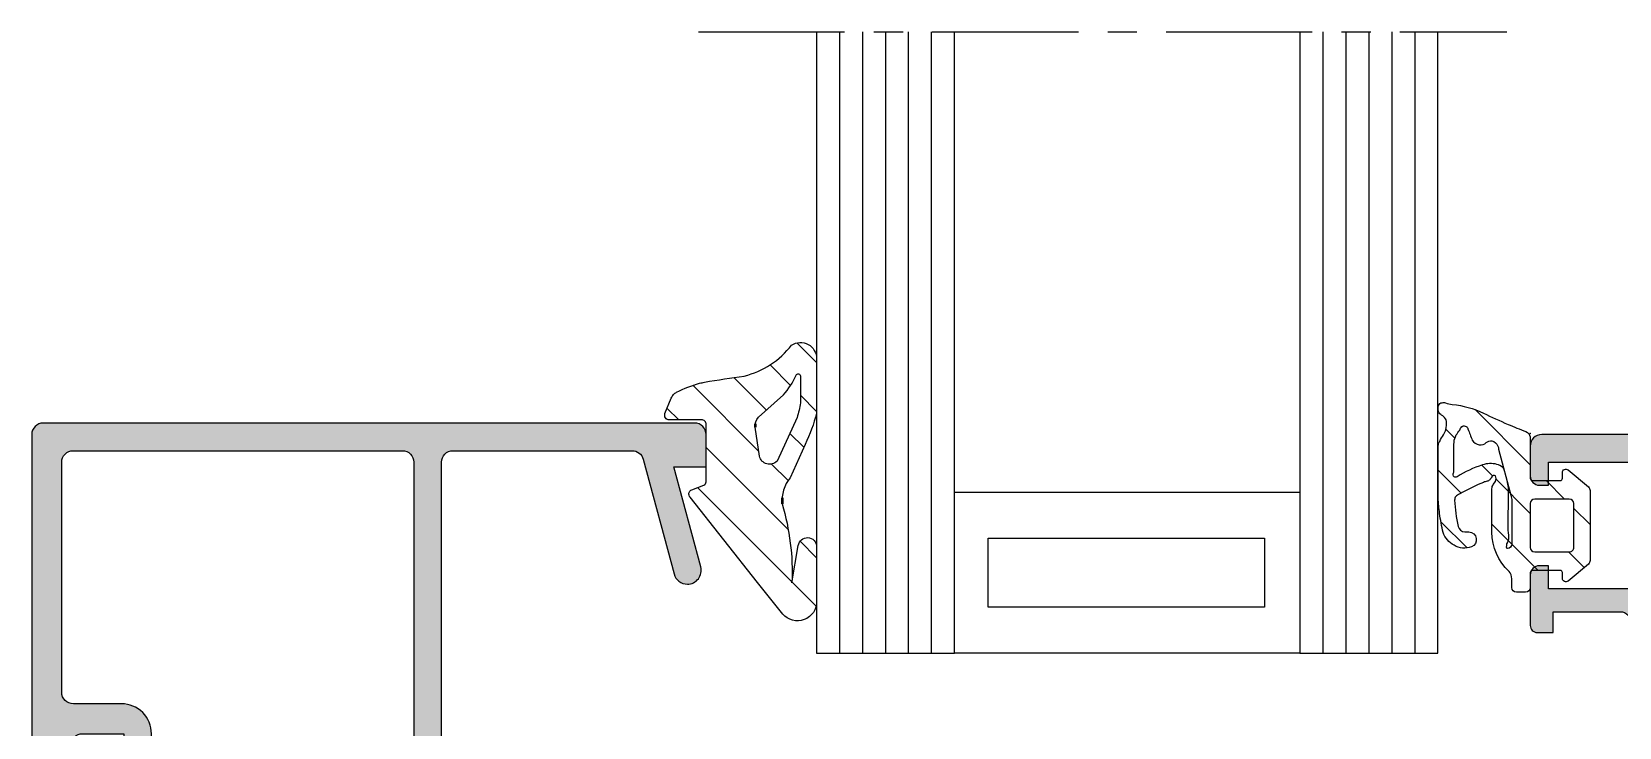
# Model space of a CAD drawing. Header units: millimetres. Extents: x -157 to 4988, y 4688 to 7765.
# Drawn here: x 1985.8 to 2054.8, y 5534.2 to 5564.4 of the extents above; entities that cross this region are included whole.
import ezdxf

# ---------------------------------------------------------------- set-up
doc = ezdxf.new("R2010")
doc.units = ezdxf.units.MM
doc.header["$LTSCALE"] = 0.2
doc.linetypes.add('CENTER', pattern=[50.800000000000004, 31.75, -6.35, 6.35, -6.35])
doc.layers.add('AM_VIS', color=7, linetype='Continuous', lineweight=50)
for name, color, linetype in [('REYNAERS', 7, 'Continuous'), ('RI-FILLING', 7, 'Continuous'), ('RI-GASKET', 7, 'Continuous'), ('RI-HATCH-I', 4, 'Continuous'), ('RI-HATCH-P', 7, 'Continuous'), ('RI-OTHERS', 7, 'CENTER'), ('RI-PROFILE', 7, 'Continuous')]:
    doc.layers.add(name, color=color, linetype=linetype)

# ---------------------------------------------------------------- blocks, each defined once
blk = doc.blocks.new('0809125v2')
at = {"layer": 'RI-HATCH-I'}
h = blk.add_hatch(dxfattribs=at)
h.set_pattern_fill('_USER', color=256, scale=1.5, angle=45, style=0, pattern_type=0)
h.set_pattern_definition([(45, (-188.570118990486, -265.9912318183971), (-1.060660171779821, 1.060660171779821), [])])
edge = h.paths.add_edge_path(flags=0)
edge.add_arc((-3.266808790344641, -1.514390363790483), 6.993056930356515, 13.12762911461085, 14.8832352250005)
edge.add_arc((-1.254332935883014, -0.9692369267245908), 4.908084508887632, 14.766967212655, 27.32736249534486)
edge.add_arc((2.663967475903718, 1.051930842461331), 0.4992187407762521, 27.69322661624807, 47.7216272417134)
edge.add_arc((2.662483325391094, 1.050298545000658), 0.5014248907579857, 47.7216272417722, 67.91622092790882)
edge.add_line((2.851000000005769, 1.514936451831488), (2.175000000005383, 1.787936451832536))
edge.add_arc((2.101143009103197, 1.602079170425384), 0.1999944603160469, 68.32784400976273, 96.1664970594739)
edge.add_arc((2.101205321873039, 1.600590288079218), 0.201481445245687, 96.13863407999324, 123.8417864577367)
edge.add_arc((2.098819113653661, 1.602228784108263), 0.1987945393241029, 123.5335516076557, 151.7943892228079)
edge.add_arc((2.099443878106484, 1.602019856185905), 0.1994438955410816, 151.8263251967671, 180.0239602102188)
edge.add_line((1.900000000004837, 1.601936451831023), (1.900000000004837, 1.140347742772462))
edge.add_line((1.900000000005292, 1.140347742772462), (1.902937866565225, 0.2007494766916693))
edge.add_ellipse((1.702936626431637, 0.2007527028749223), major_axis=(-0.2000012401589834, 0), ratio=1, start_angle=134.999597686171, end_angle=179.9990757723808, ccw=False)
edge.add_ellipse((1.70293464037988, 0.200750716824075), major_axis=(-0.2000012401589834, 0), ratio=1, start_angle=90.00092422827697, end_angle=135.000402314566, ccw=False)
edge.add_line((1.702937866564952, 0.0007494766909417194), (-0.7939584688417938, 0.0007494766909417194))
edge.add_ellipse((-0.793958468841339, 0.1507494766905779), major_axis=(0, 0.1500000000006174), ratio=1, start_angle=110.99402254853209, end_angle=179.9999999999132, ccw=False)
edge.add_line((-0.934001140129368, 0.09700889408708235), (-1.135618380251145, 0.6224035868257829))
edge.add_arc((-1.322341941968062, 0.5507494766883951), 0.1999999999998472, 20.99402254845538, 134.1806700118961)
edge.add_line((-1.461726581500244, 0.6941786308456699), (-5.164543037093409, -2.23319652425522))
edge.add_line((-5.164543037093409, -2.23319652425522), (-6.535396460794601, -3.325318002316237))
edge.add_arc((-5.999016009218195, -3.964903698249657), 0.83472980734774, 129.9844533104583, 271.5753617302869)
edge.add_line((-5.976067796917761, -4.799318002312759), (-3.603725124662816, -4.799318002312759))
edge.add_arc((-3.614762668240729, -4.399966688124152), 0.3995038166426877, 271.583176726607, 442.0338848151334)
edge.add_line((-3.559396460799491, -4.004318002312687), (-5.184189593621596, -3.727479480399381))
edge.add_arc((-4.731660991873269, 6.604335743792433), 10.34172074474139, 267.4920749722565, 286.7525235910142)
edge.add_ellipse((-1.621202047934986, -4.877265838505593), major_axis=(-1.584105772896125, 0), ratio=1, start_angle=230.5735359755552, end_angle=274.6919500438218, ccw=False)
edge.add_line((-0.6151564961917586, -3.653638669984105), (0.8384023556056661, -4.296343671825127))
edge.add_arc((3.980356491244237, 2.079099200702728), 7.107611948562512, 243.7649394590514, 255.4101071984711)
edge.add_line((2.189958660427436, -4.799318002312759), (4.565612852206613, -4.799318002312759))
edge.add_arc((4.565441028461208, -4.099372415295477), 0.6999456081075806, 270.0140650579369, 393.2773109394639)
edge.add_ellipse((7.451437930762239, -0.7468770168375727), major_axis=(0, 3.755720693927097), ratio=1, start_angle=104.0513710133489, end_angle=142.2208993995297, ccw=False)
edge.add_arc((-60.45784792669863, -10.5866928264582), 64.883123842243, 7.90902789901756, 9.456818615984918)
edge = h.paths.add_edge_path(flags=0)
edge.add_line((0.3247293850424455, -2.312465564014531), (1.591729385042271, -2.134465564014647))
edge.add_ellipse((1.659614739861553, -2.632056340183738), major_axis=(-0.5022001612174773, 0), ratio=1, start_angle=224.7201225362318, end_angle=277.7687909975172, ccw=False)
edge.add_line((2.016454267008356, -2.278686061590236), (2.985850353051973, -3.357111057848272))
edge.add_arc((5.172120362880577, -0.8760725336756536), 3.306860854996689, 228.613772336406, 246.3421014485282)
edge.add_ellipse((3.805032848432091, -3.996612969745513), major_axis=(0, 0.100000000000024), ratio=1, start_angle=180, end_angle=336.34210144873094, ccw=False)
edge.add_line((3.805032848432091, -4.096612969744058), (2.639232276286947, -4.096612969744058))
edge.add_ellipse((3.453900262083351, 0.9985102552895455), major_axis=(-5.159841529094246, 0), ratio=1, start_angle=73.68331852826799, end_angle=80.91577264250208, ccw=False)
edge.add_line((2.004262695929555, -3.95351110291773), (0.110729385042049, -3.081014738284978))
edge.add_ellipse((0.426497637256233, -2.754870987105789), major_axis=(-0.4539596188423319, 0), ratio=1, start_angle=-77.04538985495651, end_angle=45.92601561603118, ccw=False)
at = {"layer": 'AM_VIS', "color": 251}
for p, q in [((1.727500094673559, -2.134465564015102), (1.591729385040452, -2.134465564015102)), ((-1.491624600367032, -3.298468579576422), (-1.750779495523403, -3.298468579576422))]:
    blk.add_line(p, q, dxfattribs=at)
at = {"layer": 'RI-GASKET'}
for points in [[(1.90293786656477, 0.2007494766912146), (1.900000000004837, 1.140347742772008), (1.90000000000461, 1.601936451830625, -0.1236600000006206), (1.92363000000455, 1.69618645183067, -0.1239400000002338), (1.989000000005035, 1.767936451831588, -0.1214700000011062), (2.079660000005106, 1.800916451831597, -0.1220700000003591), (2.175000000005383, 1.787936451832081), (2.851000000005683, 1.514936451830806, -0.08834430147093786), (2.999808536600796, 1.421295341421001, -0.08761353451149438), (3.105999997136053, 1.283936448675092, -0.05486000000001399), (3.491639997135934, 0.2817764486766237, -0.007660426586810939), (3.543495495609761, 0.07387937523782284, -0.006753613713238881), (3.808094293668574, -1.658735050109271, 0.1681031249135108), (5.150612851243494, -3.715318002314177, -0.5964937297151146), (4.565612852206613, -4.799318002313214), (2.189958660428033, -4.799318002314521, -0.05085540381365652), (0.8384023556056661, -4.296343671825582), (-0.6151564961931797, -3.653638669984787, 0.1949165639264161), (-1.750779495523091, -3.29846857957682, -0.08423796875828747), (-5.184189593621596, -3.727479480399836), (-3.55939646079932, -4.004318002311493, -0.9199555633543457), (-3.603725124662816, -4.799318002313214), (-5.976067796917789, -4.799318002314351, -0.7106033068009612), (-6.535396460794601, -3.325318002316692), (-5.164543037093409, -2.233196524255675), (-1.461726581500642, 0.6941786308453857, -0.5383693731078114), (-1.135618380251145, 0.6224035868253281), (-0.9340011401298511, 0.09700889408657076, 0.3105368499088417), (-0.7939584688417938, 0.0007494766904869721), (1.702937866564952, 0.0007494766904869721, 0.1989099999994804), (1.844357866564962, 0.05932947669140276, 0.1989099999987892)], [(2.016454267008356, -2.27868606159069), (2.985850353051717, -3.357111057849465, 0.07750908741562224), (3.845160331549806, -3.905017199654708, -0.81225856306562), (3.805032848432091, -4.096612969745991), (2.639232276286947, -4.096612969744513, -0.03156801431569928), (2.004262695929327, -3.953511102920174), (0.110729385042049, -3.081014738285432, -0.5947685654911321), (0.3247293850423603, -2.312465564014701), (1.591729385042271, -2.134465564015102, -0.2356928851204286)]]:
    blk.add_lwpolyline(points, format="xyb", close=True, dxfattribs=at)
blk = doc.blocks.new('1808204v4')
at = {"layer": 'RI-HATCH-I'}
h = blk.add_hatch(dxfattribs=at)
h.set_pattern_fill('_USER', color=256, scale=1.5, angle=45, pattern_type=0)
h.set_pattern_definition([(45, (4.996003610813204e-12, -0.04019999999999602), (-1.060660171779821, 1.060660171779821), [])])
h.paths.add_polyline_path([(1.874762981217747, 4.601259907766957, -0.08770360990308076), (1.919514136204756, 4.451843158303297, 0.1777928905676116), (1.988143221758093, 4.333302010529347, 0.01442638042201629), (2.107932171087573, 4.247827603976541, -0.1172110210100754), (2.160905507468544, 4.196926216953486, -0.3912093885425917), (2.151230885063941, 4.092601090470445, -0.1494118815169966), (2.038304844289812, 4.064525555471354, -0.1339113374288862), (1.918302141128662, 4.088927996708932), (1.774610956228636, 4.182064772848448, 0.164070364662964), (1.597026317958115, 4.240497891774214), (-0.2953455103293363, 4.239035498281038, 0.207909086157451), (-1.993113886087398, 3.496777778442181, -0.1763269807098939), (-2.314507690932775, 3.379799999999947), (-2.699999999999978, 3.3798, 0.4142135623731373), (-2.900000000000007, 3.179799999999994), (-2.900000000000003, 2.779799999999999, 0.4142135623730906), (-2.700000000000005, 2.579800000000002), (-2.05, 2.5798, -0.4142135623730951), (-1.949999999999999, 2.479799999999998), (-1.950000000000002, 1.279799999999999, -0.4142135623730966), (-2.050000000000005, 1.179799999999998), (-2.300000000000017, 1.179799999999999, 0.637070260810467), (-2.414906666467074, 0.9333818585459941), (-1.674703837642666, 0.05124247806125481, 0.2216946626407233), (-1.521494949020279, -0.02019999999999378), (1.521494949039988, -0.0202, 0.2216946626442737), (1.674703837664434, 0.05124247806346993), (2.414906666469366, 0.9333818585492493, 0.6370702608058827), (2.300000000001666, 1.179800000000124), (2.050000000000044, 1.1798, -0.4142135623732395), (1.949999999999993, 1.279800000000002), (1.949999999999997, 2.479800000000002, -0.414213562373094), (2.049999999999998, 2.579800000000002), (3.849999999999995, 2.5798, 0.2519981872786319), (4.082005278564147, 2.762727416994828, -0.009783249046083175), (4.394534672634969, 3.54255589465344, -0.01249803260857248), (4.884439297988224, 4.613364068326468, 0.08713605474518905), (5.262260682306413, 5.962297786260733, -0.03988804357046771), (5.327343202934812, 6.25876513315339, 0.1555959147847429), (5.323800536363344, 6.455908297034338, 0.2552273985284344), (5.166694845443243, 6.579634591866575), (5.001026226780067, 6.58011525517024, 0.2201261171650704), (4.818018124495807, 6.461195593374637, -0.05928166526640501), (4.73487405436853, 6.341791707806442, -0.194696481048939), (4.523382200755997, 6.222159952227611, -0.1193769933403631), (4.163799819914897, 6.244239518143268, -0.05419194729620062), (3.944186746144205, 6.344063642584511, 0.02283161222459141), (3.656443707442398, 6.51114427086799, 0.08616059571627256), (3.524800643335552, 6.567295340866171, 0.0342472170022308), (3.239303647433663, 6.579799999999996), (1.197130467659995, 6.5798, 0.01675654051271756), (0.5189923754328118, 6.514810842902319, 0.02888323594493146), (-0.2987668519889928, 6.358925490174991, 0.192219278107272), (-0.8620204652117627, 5.883828006699585, 0.222140865037064), (-0.9317635084588067, 5.129661481764397, 0.8054214826059655), (-0.276651799488433, 5.23856489480402), (-0.276651799488433, 5.404363170232004, -0.3628746502680917), (-0.03871900240032833, 5.702922735422217, -0.04939234177134944), (1.086532914798588, 5.861753393537367, -0.09851546723587201), (1.190310751293983, 5.848794855007094, -0.1962474932998147), (1.317318148916933, 5.741955912425772, -0.002494845170465499), (1.427647972699689, 5.530003269319994, -0.03556649852865565)])
h.paths.add_polyline_path([(2.124211231036672, 5.749276055580197, -0.09772804733728838), (2.096338280441596, 5.816618958329023, -0.2205375310116543), (2.109524854183912, 5.882565510424661, -0.3596255330758624), (2.293917970658184, 5.906397722404113, 0.1225137140176756), (2.337502097762594, 5.893396037988738, -0.01104572229408603), (3.242136388977706, 5.902077617311044, -0.01144334519503127), (3.619048251720771, 5.884958360002142, -0.1207758523531751), (3.933369463555157, 5.790250221938533, -0.05102510737079305), (4.148864792192637, 5.640638815432255, 0.08950652370929159), (4.214905315536567, 5.602660267364947, -0.1701469639862681), (4.296036694614169, 5.543127887716219), (4.307481902129155, 5.526423317604396, -0.3300518220715311), (4.301623914601024, 5.36772442620182, -0.2486240797938691), (4.193841399575818, 5.282407213400073, 0.00879737680038514), (3.707698104325638, 5.094400600370644, 0.2244897959184213), (3.503151946715648, 4.793471436557005, 0.2320897055700569), (3.583647579729612, 4.509956323899882, -0.256001539327082), (3.671591959279451, 4.243922308241273, -0.2652388688071627), (3.451383563161387, 3.979538367613116, -0.04216902794793147), (3.321916913209999, 3.951408559459998), (2.4047272018463, 3.705648316992303, 0.1046945313176222), (2.516779250042165, 3.767401171722865, 0.104289200669215), (2.655753148287677, 4.029907423964416, 0.1457263799513968), (2.633071235512351, 4.649147662912022, 0.06260781506349096)], flags=16)
h.paths.add_polyline_path([(1.150000000000003, 2.379799999999996), (1.149999999999998, 0.8797999999999959, -0.4142135623730939), (0.9499999999999948, 0.6797999999999949), (-0.9500000000000055, 0.6797999999999993, -0.414213562373095), (-1.150000000000008, 0.879800000000003), (-1.150000000000001, 2.379800000000003, -0.4142135623730953), (-0.9499999999999984, 2.579800000000005), (0.950000000000002, 2.5798, -0.4142135623730957)], flags=16)
at = {"layer": 'RI-GASKET'}
for points in [[(-2.414906666467898, 0.9333818585469764, -0.6370702608074956), (-2.300000000000002, 1.179799999999999), (-2.050000000000002, 1.179799999999997, 0.414213562373095), (-1.950000000000002, 1.2798), (-1.949999999999999, 2.4798, 0.414213562373095), (-2.050000000000002, 2.5798), (-2.700000000000002, 2.579800000000002, -0.414213562373095), (-2.900000000000003, 2.7798), (-2.900000000000008, 3.1798, -0.414213562373095), (-2.700000000000002, 3.3798), (-2.314507690930003, 3.379799999999946, 0.1763269807084643), (-1.993113886087399, 3.496777778442181, -0.2079090861574726), (-0.2953455103291445, 4.239035498281038), (1.597026317958131, 4.240497891774214, -0.1640703646629484), (1.774610956228636, 4.182064772848449), (1.918302141128662, 4.088927996708932, 0.1339113374288845), (2.038304844289811, 4.064525555471354, 0.1494118815170055), (2.151230885063947, 4.092601090470447, 0.3027756377320028), (2.172443511507709, 4.175579893912203, 0.1561562062807185), (2.107932171087577, 4.247827603976539, -0.01442638042201532), (1.988143221758103, 4.333302010529339, -0.1777928905676327), (1.919514136204756, 4.4518431583033, 0.08770360990307385), (1.87476298121775, 4.601259907766949, 0.03556649852865571), (1.427647972699693, 5.530003269319987, 0.002499804060222011), (1.317096747845995, 5.742376099344989, 0.1956859551617559), (1.190310751293983, 5.848794855007094, 0.08231100933626553), (1.103744518380108, 5.862442684520548, 0.05014104828569924), (-0.03871900240028392, 5.702922735422227, 0.3497306652274157), (-0.276651799488433, 5.418248290305731), (-0.276651799488433, 5.238564894804024, -0.805421482605972), (-0.9317635084588085, 5.129661481764399, -0.2221408650370626), (-0.8620204652117627, 5.883828006699583, -0.1922192781072697), (-0.2987668519890034, 6.358925490174987, -0.02888323594495665), (0.5189923754335206, 6.514810842902411, -0.01675654051270077), (1.197130467660029, 6.579799999999999), (3.239303647433656, 6.579799999999996, -0.03424721700223134), (3.52480064333555, 6.567295340866171, -0.08616059571627738), (3.656443707442404, 6.511144270867987, -0.0228316122245942), (3.944186746144244, 6.344063642584486, 0.05419194729619946), (4.163799819914936, 6.244239518143256, 0.1193769933403398), (4.523382200755969, 6.222159952227607, 0.1946964810489526), (4.734874054368523, 6.341791707806432, 0.05928166526640544), (4.818018124495802, 6.461195593374628, -0.220126117165081), (5.001026226780067, 6.58011525517024), (5.166694845443243, 6.579634591866575, -0.2552273985284672), (5.323800536363355, 6.455908297034314, -0.1555959147847458), (5.327343202934803, 6.258765133153362, 0.03988804357046064), (5.262260682306416, 5.962297786260758, -0.08713605474519726), (4.884439297988178, 4.613364068326372, 0.01249803260856422), (4.394534672635232, 3.542555894654058, 0.009783249046098704), (4.082005278563913, 2.762727416994208, -0.2519981872780816), (3.849999999999995, 2.5798), (2.049999999999996, 2.579800000000002, 0.414213562373095), (1.949999999999997, 2.4798), (1.949999999999993, 1.2798, 0.414213562373095), (2.049999999999996, 1.179799999999999), (2.299999999999996, 1.179800000000124, -0.6370702608074956), (2.414906666469997, 0.9333818585500007), (1.674703837663785, 0.05124247806269633, -0.221694662642938), (1.521494949039996, -0.0202), (-1.521494949030003, -0.02019999999999289, -0.221694662642938), (-1.674703837650003, 0.05124247806999715)], [(0.9499999999999984, 2.5798), (-0.950000000000002, 2.579800000000005, 0.414213562373095), (-1.150000000000001, 2.379799999999999), (-1.150000000000008, 0.8797999999999995, 0.414213562373095), (-0.950000000000002, 0.6797999999999993), (0.9499999999999984, 0.679799999999994, 0.414213562373095), (1.149999999999998, 0.8797999999999995), (1.150000000000003, 2.379799999999999, 0.414213562373095)]]:
    blk.add_lwpolyline(points, format="xyb", close=True, dxfattribs=at)
blk.add_lwpolyline([(2.377805351796643, 3.698772086169529, 0.1274971137163551), (2.516779250042164, 3.767401171722864, 0.1042892006692098), (2.655753148287674, 4.0299074239644, 0.1457263799514384), (2.633071235512301, 4.649147662912173, 0.06315014953973752), (2.118639654608978, 5.758175292859228, -0.09823312232831978), (2.094512241719131, 5.827340543143464, -0.1850970603218596), (2.109524854183914, 5.882565510424662, -0.3533935784342134), (2.291167264473905, 5.908087434163072, 0.1312192932497102), (2.337502097756375, 5.893396037988545, -0.01104572229416205), (3.24213638897771, 5.902077617311046, -0.01144334519503409), (3.619048251720867, 5.884958360002137, -0.1207758523531408), (3.93336946355516, 5.790250221938531, -0.05102510737079707), (4.148864792192655, 5.640638815432239, 0.09942559709323821), (4.222901527988768, 5.599977583503143, -0.1559170513809158), (4.296036694614135, 5.543127887716269), (4.307481902129127, 5.526423317604436, -0.3300518220715961), (4.301623914601032, 5.367724426201834, -0.248624079795866), (4.193841399574869, 5.282407213399721, 0.008797376800368331), (3.707698104325623, 5.094400600370636, 0.2244897959183899), (3.503151946715655, 4.793471436557039, 0.2537280243187299), (3.602747719792757, 4.490400428161155, -0.231161263368879), (3.671591959279433, 4.243922308241167, -0.2652388688070782), (3.45138356316139, 3.979538367613117, -0.04216902794793295), (3.321916913209997, 3.951408559459997), (1.315811274792536, 3.413874173710893, -0.06554346281523994), (1.056992229689997, 3.3798), (-0.8051651764800019, 3.3798, -0.3635793636054516), (-1.001108052165981, 3.561142296672332, -0.4186927017044411), (-0.9578652370401377, 3.603546340620738, -0.07524385048714806), (-0.801202124177947, 3.587435594971791, -0.05220840288572685), (-0.7184262241195674, 3.552436388906832, 0.1234610207481712), (-0.5275638870453347, 3.501393102347334, 0.05973396859835118), (-0.3569010917571562, 3.517392739405602, -0.06231457198582273), (-0.2360663217070309, 3.530201115522289), (1.577942306422528, 3.526919412187902, 0.07421756736580298), (1.867871472672495, 3.561798257907037)], format="xyb", dxfattribs=at)
blk.add_point((3.9958975281, 2.5798), dxfattribs=at)
blk = doc.blocks.new('0020687b')
at = {"layer": 'RI-PROFILE'}
blk.add_lwpolyline([(-1.13686837721616e-13, -0.4999999999999032), (1.13686837721616e-13, -1.292893218813236, 0.1989123673796515), (0.1464466094068939, -1.64644660940657), (0.3535533905932198, -1.853553390592782, -0.198912367379718), (0.5, -2.207106781186229), (0.5000000000001137, -3.99999999999979), (-1.199999999817919, -3.999999999999562), (-1.735532172591093, -3.805082229618196, 0.2216946626429195), (-2.577552315916819, -3.878749446619639), (-3.249999999999886, -4.266987298040948, 0.7673269879789715), (-3, -5.199999999933115), (0.4999999999755573, -5.199999999999622, 0.4142135623786883), (1.800000000000182, -3.899999999999539), (1.800000000000068, -1.811324896595027, -0.4115167311707437), (2.300000000000068, -1.29999999999828), (12.3000000000003, -1.299999999990777, -0.414213562373095), (12.80000000000075, -1.799999999990436), (12.8000000000111, -16.09999999999443), (12.8000000000111, -16.09999999999443, -0.4142135623730784), (12.30000000001144, -16.5999999999948), (-3.497056274848006, -16.59999999999959, 0.517638090204696), (-4.251303508113978, -17.66666666666578, 0.2950206352850211), (-2.016666666666879, -19.39095649434015, 0.4388662299657777), (-1.800000000000068, -19.1916521486219), (-1.800000000000068, -18.61961524225649, 0.2679491924281567), (-1.950000000003001, -18.35980762113289, -0.7673269879748268), (-1.800000000000182, -17.79999999999953), (12.30000000001087, -17.7999999999953, -0.4142135623732948), (12.80000000001132, -18.2999999999953), (12.80000000001115, -26.0864344743404, -0.339443199361483), (12.42942868030678, -26.56939225377616), (7.44468558365832, -27.90526207114724, 0.3394431993611774), (7.000000000013124, -28.48481140646979, 0.49315775462022), (7.75531441636786, -29.06436074179144), (12.09995875200815, -27.9000320847949), (12.10002291867584, -29.30003208332434), (13.50002291720528, -29.29996791665642, 0.414213562373095), (14.00000000001312, -28.79994500051496), (13.99999999999977, -0.4999770833228778, 0.414200138164292), (13.50000000052455, 1.008704231253432e-11), (0.4999999999995453, 4.236611061969597e-13, 0.4142135623729618)], format="xyb", close=True, dxfattribs=at)
blk = doc.blocks.new('0020687')
at = {"layer": 'RI-HATCH-P'}
h = blk.add_hatch(color=256, dxfattribs=at)
h.dxf.hatch_style = 1
edge = h.paths.add_edge_path()
edge.add_line((-1.030286966852145e-13, -0.5187404623897081), (1.243449787580175e-13, -1.311633681203041))
edge.add_arc((0.5000000000002385, -1.311633681203), 0.5000000000001141, 180.0000000000047, 225.0000000000033)
edge.add_line((0.1464466094069046, -1.665187071796375), (0.3535533905932304, -1.872293852982587))
edge.add_arc((-8.626432901337466e-14, -2.225847243575955), 0.500000000000097, -8.981260180007666e-12, 45.000000000004206, ccw=False)
edge.add_line((0.5000000000000107, -2.225847243576034), (0.5000000000001243, -4.018740462389594))
edge.add_line((0.5000000000001243, -4.018740462389594), (-1.199999999817909, -4.018740462389367))
edge.add_line((-1.199999999817909, -4.018740462389367), (-1.735532172591082, -3.823822692008001))
edge.add_arc((-2.0775523159168, -4.763515312794049), 1.000000000000148, 70.00000000000009, 119.9999999999956)
edge.add_line((-2.577552315916808, -3.897489909009444), (-3.249999999999876, -4.285727760430753))
edge.add_arc((-2.999999999999946, -4.718740462322963), 0.4999999999999573, 119.9999999999935, 269.9999999999951)
edge.add_line((-2.999999999999989, -5.21874046232292), (0.499999999975568, -5.218740462389427))
edge.add_arc((0.5000000000002519, -3.918740462389486), 1.299999999999941, 269.9999999989121, 360.0000000000063)
edge.add_line((1.800000000000193, -3.918740462389344), (1.800000000000079, -1.830065358984832))
edge.add_arc((2.308029642686613, -1.826717676116341), 0.5080406724158959, 90.9056042522356, 180.3775475035984, ccw=False)
edge.add_line((2.300000000000079, -1.318740462388085), (12.30000000000031, -1.318740462380585))
edge.add_arc((12.3000000000007, -1.818740462380642), 0.5000000000000568, 4.558842192636803e-11, 90.00000000004559, ccw=False)
edge.add_line((12.80000000000076, -1.818740462380244), (12.8000000000111, -16.11874046238423))
edge.add_arc((12.30000000001107, -16.11874046238458), 0.5000000000000284, -89.99999999995771, 3.9108272176235914e-11, ccw=False)
edge.add_line((12.30000000001144, -16.6187404623846), (-3.497056274847999, -16.61874046238939))
edge.add_arc((-3.49705627484789, -17.41874046238958), 0.8000000000001855, 90.0000000000078, 199.471220634436)
edge.add_arc((-1.799999999999152, -16.81874046239059), 2.600000000000815, 199.4712206344453, 265.219808152779)
edge.add_arc((-2.000000000000063, -19.21039261101161), 0.2000000000000013, 265.21980815276, 359.9999999999715)
edge.add_line((-1.800000000000061, -19.21039261101171), (-1.800000000000061, -18.6383557046463))
edge.add_arc((-2.099999999994243, -18.63835570465637), 0.2999999999941818, 1.922920953054382e-09, 60.00000000128856)
edge.add_arc((-1.800000000000288, -18.11874046238915), 0.2999999999998105, 89.9999999999784, 239.99999999938228, ccw=False)
edge.add_line((-1.800000000000175, -17.81874046238934), (12.30000000001088, -17.8187404623851))
edge.add_arc((12.30000000001127, -18.31874046238516), 0.5000000000000568, 6.480149750132114e-12, 90.00000000004559, ccw=False)
edge.add_line((12.80000000001133, -18.3187404623851), (12.80000000001116, -26.1051749367302))
edge.add_arc((12.30000000001102, -26.10517493673071), 0.5000000000001386, -74.99772722975769, 5.832134775118902e-11, ccw=False)
edge.add_line((12.42942868030679, -26.58813271616597), (7.44468558365833, -27.92400253353705))
edge.add_arc((7.60000000001347, -28.50355186885947), 0.600000000000336, 105.0022727702591, 180.0000000000122)
edge.add_arc((7.600000000013149, -28.50355186885904), 0.6000000000000147, 180.0000000000536, 285.0022727702259)
edge.add_line((7.75531441636787, -29.08310120418124), (12.09995875200816, -27.91877254718471))
edge.add_line((12.09995875200816, -27.91877254718471), (12.10002291867585, -29.31877254571415))
edge.add_line((12.10002291867585, -29.31877254571415), (13.50002291720529, -29.31870837904622))
edge.add_arc((13.50000000053848, -28.81870837957157), 0.4999999999998267, 270.0026260565781, 360.0026260565782)
edge.add_line((14.00000000001313, -28.81868546290476), (13.99999999999978, -0.5187175457126862))
edge.add_arc((13.50000000052496, -0.51874046237972), 0.4999999999999991, 0.0026260566040062, 90.00000000004538)
edge.add_line((13.50000000052456, -0.01874046237972138), (0.4999999999995559, -0.01874046238938121))
edge.add_arc((0.5000000000000036, -0.5187404623894878), 0.5000000000001066, 90.0000000000513, 180.0000000000252)
blk.add_blockref('0020687b', (0, -0.01874046238981464))
blk = doc.blocks.new('GLASS27')
at = {"layer": 'RI-FILLING'}
for p, q in [((-1085.703119438017, 5441.635072220084), (-1112.711428775245, 5441.635072220083)), ((-1112.711428775245, 5441.635072220083), (-1112.711428775245, 5435.635072220083)), ((-1112.711428775245, 5435.635072220083), (-1085.703119438017, 5435.635072220084)), ((-1112.711428775245, 5420.635072220083), (-1112.711428775245, 5414.635072220083)), ((-1085.703119438017, 5420.635072220084), (-1112.711428775245, 5420.635072220083)), ((-1112.711428775245, 5414.635072220083), (-1085.703119438016, 5414.635072220084))]:
    blk.add_line(p, q, dxfattribs=at)
for points in [[(-1112.711428775245, 5435.635072220083), (-1105.711428775245, 5435.635072220083), (-1105.711428775245, 5420.635072220083), (-1112.711428775245, 5420.635072220083), (-1112.711428775245, 5435.635072220083)], [(-1110.711428775245, 5422.167217958947), (-1110.711428775245, 5434.167217958947), (-1107.711428775245, 5434.167217958947), (-1107.711428775245, 5422.167217958947), (-1110.711428775245, 5422.167217958947)]]:
    blk.add_lwpolyline(points, dxfattribs=at)
at = {"layer": 'RI-HATCH-I'}
for p, q in [((-1085.703119438017, 5440.635072220084), (-1112.711428775245, 5440.635072220083)), ((-1085.703119438017, 5439.635072220084), (-1112.711428775245, 5439.635072220083)), ((-1085.703119438017, 5438.635072220084), (-1112.711428775245, 5438.635072220083)), ((-1112.711428775245, 5437.635072220083), (-1085.703119438017, 5437.635072220084)), ((-1112.711428775245, 5436.635072220083), (-1085.703119438017, 5436.635072220084)), ((-1085.703119438017, 5419.635072220084), (-1112.711428775245, 5419.635072220083)), ((-1085.703119438017, 5418.635072220084), (-1112.711428775245, 5418.635072220083)), ((-1085.703119438017, 5417.635072220084), (-1112.711428775245, 5417.635072220083)), ((-1085.703119438016, 5416.635072220084), (-1112.711428775245, 5416.635072220083)), ((-1085.703119438016, 5415.635072220084), (-1112.711428775245, 5415.635072220083))]:
    blk.add_line(p, q, dxfattribs=at)
at = {"layer": 'RI-OTHERS'}
blk.add_line((-1085.703119438018, 5446.758193494859), (-1085.703119438016, 5411.635072220084), dxfattribs=at)
blk = doc.blocks.new('4E31314')
at = {"layer": 'RI-PROFILE'}
for points in [[(43.39999999999964, 22.46300501116264), (43.05242134845776, 23.59988355368682, -0.2441459981293359), (43.08582373560375, 23.78116128936142), (43.49740734206125, 24.31023458772734, 0.1668067561030691), (43.53954877801471, 24.43303798245699), (43.53954877801471, 25.26547171599032, 0.4796563285019592), (43.29626085522705, 25.46073091741437), (40.61697128598416, 24.86674672023776, 1.238133787162329), (40.7800452386582, 24.51132726455126), (42.07320897272757, 22.69837857309483), (42.1316833136716, 22.50711762190167, -0.7673269879783575), (41.64019237886441, 22.19999999999936), (37.40000000000009, 22.19999999999936, -0.4142135623730951), (37.19999999999982, 22.39999999999964), (37.19999999999982, 22.81630665084106, -0.1316524975874266), (37.22679491924282, 22.91630665084108), (38.02567064685581, 24.29999999999973, 1), (38.02567064685581, 24.69999999999936), (36.67336554344502, 24.69999999999936), (29.2281453865512, 34.12398254389745, 0.2294450069266575), (29.07121123217848, 34.19999999999982), (27.47432935314419, 34.19999999999982, 1), (27.47432935314419, 33.79999999999973), (28.27320508075718, 32.41630665084062, -0.1316524975873987), (28.30000000000018, 32.31630665084072), (28.30000000000064, 31.89999999999998, -0.4142135623730949), (28.10000000000036, 31.69999999999982), (23.85980762113422, 31.69999999999982, -0.7673269879783466), (23.36831668632749, 32.00711762190224), (23.42679102727243, 32.19837857309517), (24.71995476134134, 34.01132726455182, 1.238133787162096), (24.88302871401538, 34.36674672023821), (22.20373914477204, 34.96073091741437, 0.479656328501946), (21.96045122198484, 34.76547171599066), (21.96045122198529, 33.93303798245734, 0.1668067561031243), (22.00259265793875, 33.81023458772768), (22.41417626439625, 33.28116128936142, -0.2306928013874063), (22.45030798688413, 33.10969817072942), (22.09999999999945, 31.84999999999991, -0.767326987978787), (21.5401923788645, 31.69999999999982), (18.30000000000018, 31.70000000000005, 0.4142135623730948), (17.5, 30.89999999999986), (17.5, 28.09999999999991, 0.4142135623730951), (18, 27.59999999999991), (18.5, 27.59999999999991, 0.4142135623730951), (19, 28.09999999999991), (19, 30.15000000000009), (22, 30.15000000000009), (22, 10.14999999999964), (19, 10.15000000000009), (19, 12.09999999999991, 0.4142135623730951), (18.5, 12.59999999999991), (18, 12.59999999999991, 0.4142135623730951), (17.5, 12.09999999999991), (17.5, 8.949999999999818, 0.4142135623730951), (18.29999999999973, 8.150000000000091), (22, 8.150000000000091), (22, 4.25), (20.5, 4.25, 0.4142135623730951), (20, 3.75), (20, 3.449999999999818), (21.77749247699603, 3.449999999999932, -0.4699101177029843), (21.97402978114906, 3.212944796908005, -0.3542304121381696), (20.53403100035848, 1.991244906112115), (7.699999999999818, 1.699999999999818), (7.699999999999818, 3.199999999999818), (8.599999999999909, 3.199999999999818), (8.599999999999909, 3.5, 0.4142135623730951), (8.099999999999909, 4), (6.099999999999909, 3.999999999999773, 0.4142135623730949), (5.700000000000273, 3.600000000000136), (5.700000000000273, 3.199999999999818), (6.700000000000273, 3.199999999999818), (6.700000000000273, 1.199999999999818), (1.200000000000273, 1.199999999999818), (1.200000000000273, 3.199999999999818), (2.200000000000273, 3.199999999999818), (2.200000000000273, 3.599999999999795, 0.414213562373095), (1.800000000000182, 4), (0.5, 4, 0.4142135623730951), (0, 3.5), (0, 0.5, 0.4142135623730951), (0.5, 0), (48.5, 0, 0.4142135623730951), (49, 0.5), (49, 13.09999999999991, -0.4142135623730951), (49.5, 13.59999999999991), (60, 13.59999999999991, 0.4142135623730951), (60.5, 14.09999999999991), (60.5, 20.09999999999991, 0.4142135623730951), (60, 20.59999999999991), (58.70000000000027, 20.60000000000014, 0.4142135623730951), (58.29999999999973, 20.19999999999959), (58.29999999999973, 19.79999999999973), (59.30000000000018, 19.79999999999973), (59.29999999999973, 15.69999999999982, -0.4142135623730627), (58.79999999999973, 15.19999999999982), (54.29999999999973, 15.19999999999982, -0.4142135623730951), (53.79999999999973, 15.69999999999982), (53.79999999999973, 19.79999999999973), (54.79999999999973, 19.79999999999973), (54.80000000000018, 20.19999999999936, 0.4142135623734307), (54.40000000000009, 20.59999999999991), (52.20000000000027, 20.59999999999991, 0.4142135623730951), (51.90000000000009, 20.29999999999973), (51.90000000000009, 19.59999999999991), (52.79999999999973, 19.59999999999991), (52.79999999999973, 16.69999999999982, -0.4142135623730951), (52.29999999999973, 16.19999999999982), (51.79999999999973, 16.19999999999982), (51.80000000000018, 15.19999999999982), (43.29999999999973, 15.19999999999982), (43.29999999999973, 16.19999999999982), (42.79999999999973, 16.19999999999982, -0.4142135623730951), (42.29999999999973, 16.69999999999982), (42.29999999999973, 19.59999999999991), (42.90000000000009, 19.59999999999968, 0.4142135623730951), (43.20000000000027, 19.89999999999986), (43.20000000000027, 21.19999999999982, 0.4142135623732204), (43.40000000000009, 21.39999999999975)], [(23.59999999999991, 22.40000000000009), (23.59999999999991, 29.59999999999991, -0.4142135623730951), (24.09999999999991, 30.09999999999991), (30.11325285692737, 30.09999999999991), (35.25693415437217, 23.58925058802879, -0.1687323611449015), (35.29999999999973, 23.46526804413088), (35.29999999999973, 22.90000000000009, -0.4142135623730951), (34.79999999999973, 22.40000000000009)], [(40.70000000000027, 20.59999999999991), (40.70000000000027, 15.19999999999982), (40.5, 15.19999999999982, 0.414213562373094), (40, 14.69999999999982), (40, 14.09999999999991, 0.4142135623730951), (40.5, 13.59999999999991), (47.40000000000009, 13.59999999999991), (47.40000000000009, 1.599999999999909), (42.91846075234025, 1.599999999999909, -0.3888787318529841), (41.92226605424867, 2.512844257252141), (41.67953920194896, 5.287224874321737, 0.3888787318529843), (40.68334450385692, 6.20006913157431), (40, 6.20006913157431), (40, 1.599999999999909), (23.59999999999991, 1.599999999999909), (23.59999999999991, 20.59999999999991)]]:
    blk.add_lwpolyline(points, format="xyb", close=True, dxfattribs=at)
blk = doc.blocks.new('4031314B')
at = {"layer": 'RI-PROFILE'}
blk.add_blockref('4E31314', (0, 0), dxfattribs=at)
blk = doc.blocks.new('4031314')
at = {"layer": 'RI-HATCH-P'}
h = blk.add_hatch(color=256, dxfattribs=at)
h.paths.add_polyline_path([(43.20000000000027, 21.19999999999982), (43.20000000000027, 19.89999999999986, -0.4142135623732062), (42.90000000000009, 19.59999999999968), (42.29999999999973, 19.59999999999991), (42.29999999999973, 16.69999999999982, 0.4142135623730955), (42.79999999999973, 16.19999999999982), (43.29999999999973, 16.19999999999982), (43.29999999999973, 15.19999999999982), (51.80000000000018, 15.19999999999982), (51.79999999999973, 16.19999999999982), (52.29999999999973, 16.19999999999982, 0.4142135623730951), (52.79999999999973, 16.69999999999982), (52.79999999999973, 19.59999999999991), (51.90000000000009, 19.59999999999991), (51.90000000000009, 20.29999999999973, -0.4142135623730936), (52.20000000000027, 20.59999999999991), (54.40000000000009, 20.59999999999991, -0.4142135623734293), (54.80000000000018, 20.19999999999936), (54.79999999999973, 19.79999999999973), (53.79999999999973, 19.79999999999973), (53.79999999999973, 15.69999999999982, 0.4142135623730951), (54.29999999999973, 15.19999999999982), (58.79999999999973, 15.19999999999982, 0.4142135623730631), (59.29999999999973, 15.69999999999982), (59.30000000000018, 19.79999999999973), (58.29999999999973, 19.79999999999973), (58.29999999999973, 20.19999999999959, -0.4142135623731472), (58.70000000000027, 20.60000000000014), (60, 20.59999999999991, -0.414213562373045), (60.5, 20.09999999999991), (60.5, 14.09999999999991, -0.4142135623730951), (60, 13.59999999999991), (49.5, 13.59999999999991, 0.4142135623730951), (49, 13.09999999999991), (49, 0.5, -0.4142135623730951), (48.5, 0), (0.5, 0, -0.4142135623730951), (0, 0.5), (0, 3.5, -0.4142135623730951), (0.5, 4), (1.800000000000182, 4, -0.414213562373095), (2.200000000000273, 3.599999999999909), (2.200000000000273, 3.199999999999818), (1.200000000000273, 3.199999999999818), (1.200000000000273, 1.199999999999818), (6.700000000000273, 1.199999999999818), (6.700000000000273, 3.199999999999818), (5.700000000000273, 3.199999999999818), (5.700000000000273, 3.600000000000136, -0.4142135623730611), (6.099999999999909, 3.999999999999773), (8.099999999999909, 4, -0.4142135623731283), (8.599999999999909, 3.5), (8.599999999999909, 3.199999999999818), (7.699999999999818, 3.199999999999818), (7.699999999999818, 1.699999999999818), (20.53403100035848, 1.991244906112115, 0.3542304121381115), (21.97402978114906, 3.212944796907777, 0.469910117703868), (21.77749247699558, 3.449999999999818), (20, 3.449999999999818), (20, 3.75, -0.4142135623730951), (20.5, 4.25), (22, 4.25), (22, 8.150000000000091), (18.29999999999973, 8.150000000000091, -0.4142135623730951), (17.5, 8.949999999999818), (17.5, 12.09999999999991, -0.4142135623730951), (18, 12.59999999999991), (18.5, 12.59999999999991, -0.4142135623730951), (19, 12.09999999999991), (19, 10.15000000000009), (22, 10.14999999999964), (22, 30.15000000000009), (19, 30.15000000000009), (19, 28.09999999999991, -0.4142135623730951), (18.5, 27.59999999999991), (18, 27.59999999999991, -0.4142135623730951), (17.5, 28.09999999999991), (17.5, 30.89999999999986, -0.4142135623731154), (18.30000000000018, 31.70000000000005), (21.5401923788645, 31.69999999999982, 0.7673269879787856), (22.09999999999945, 31.84999999999991), (22.45030798688413, 33.10969817072942, 0.2306928013879307), (22.41417626439579, 33.28116128936176), (22.00259265793875, 33.81023458772779, -0.1668067561031785), (21.96045122198529, 33.93303798245734), (21.96045122198484, 34.76547171599054, -0.4796563285020921), (22.20373914477204, 34.96073091741437), (24.88302871401538, 34.3667467202381, -1.238133787162321), (24.71995476134134, 34.01132726455171), (23.42679102727243, 32.19837857309517), (23.36831668632749, 32.00711762190258, 0.767326987978956), (23.85980762113422, 31.69999999999982), (28.10000000000036, 31.69999999999982, 0.414213562373415), (28.30000000000064, 31.90000000000032), (28.30000000000018, 32.31630665084117, 0.1316524975871316), (28.27320508075718, 32.41630665084085), (27.47432935314419, 33.79999999999973, -1), (27.47432935314419, 34.19999999999982), (29.07121123217848, 34.19999999999982, -0.2294450069266568), (29.2281453865512, 34.12398254389745), (36.67336554344502, 24.69999999999936), (38.02567064685581, 24.69999999999936, -1), (38.02567064685581, 24.29999999999973), (37.22679491924282, 22.91630665084131, 0.1316524975874433), (37.19999999999982, 22.81630665084117), (37.19999999999982, 22.39999999999964, 0.4142135623730951), (37.40000000000009, 22.19999999999936), (41.64019237886441, 22.19999999999936, 0.7673269879772849), (42.13168331367206, 22.50711762190099), (42.07320897272757, 22.69837857309494), (40.7800452386582, 24.51132726455126, -1.238133787162341), (40.61697128598416, 24.86674672023764), (43.29626085522705, 25.46073091741437, -0.4796563285019808), (43.53954877801471, 25.26547171599032), (43.53954877801471, 24.43303798245688, -0.1668067561034251), (43.49740734206125, 24.31023458772711), (43.08582373560375, 23.78116128936176, 0.2441459981294266), (43.05242134845776, 23.59988355368705), (43.39999999999964, 22.46300501116275), (43.40000000000009, 21.39999999999964, -0.4142135623732831)])
h.paths.add_polyline_path([(23.59999999999991, 20.59999999999991), (40.70000000000027, 20.59999999999991), (40.70000000000027, 15.19999999999982), (40.5, 15.19999999999982, 0.4142135623730945), (40, 14.69999999999982), (40, 14.09999999999991, 0.4142135623730951), (40.5, 13.59999999999991), (47.40000000000009, 13.59999999999991), (47.40000000000009, 1.599999999999909), (42.91846075234025, 1.599999999999909, -0.3888787318529814), (41.92226605424867, 2.512844257252254), (41.67953920194896, 5.287224874321737, 0.3888787318529817), (40.68334450385692, 6.20006913157431), (40, 6.20006913157431), (40, 1.599999999999909), (23.59999999999991, 1.599999999999909)], flags=16)
h.paths.add_polyline_path([(23.59999999999991, 22.40000000000009), (23.59999999999991, 29.59999999999991, -0.4142135623730951), (24.09999999999991, 30.09999999999991), (30.11325285692737, 30.09999999999991), (35.25693415437217, 23.58925058802856, -0.1687323611449022), (35.29999999999973, 23.46526804413065), (35.29999999999973, 22.90000000000009, -0.4142135623730951), (34.79999999999973, 22.40000000000009)], flags=16)
blk.add_blockref('4031314B', (0, 0))

msp = doc.modelspace()

# ---------------------------------------------------------------- block references
at = {"layer": 'REYNAERS', "rotation": 90}
for name, p in [('GLASS27', (7461.504498031621, 6650.126769677202)), ('0809125v2', (2015.081487893704, 5545.652860187769)), ('1808204v4', (2053.462434556057, 5542.965340705533)), ('0020687', (1985.763872526901, 5533.415340901956)), ('4031314', (2071.485644113, 5486.415348154787))]:
    msp.add_blockref(name, p, dxfattribs=at)

doc.saveas('drawing.dxf')
